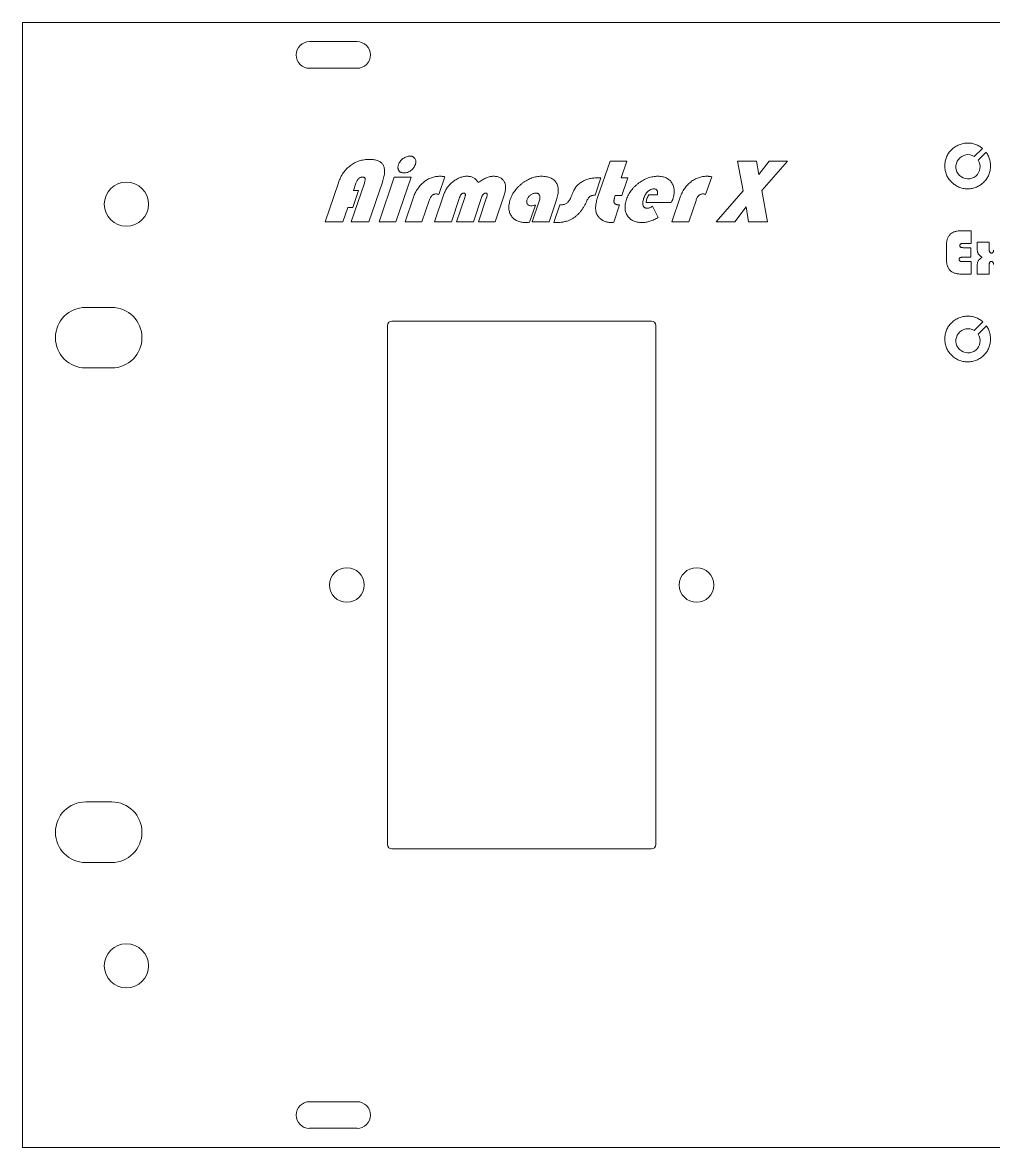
# Model space of a CAD drawing. Header units: millimetres. Extents: x 105 to 587, y 116 to 246.
# Drawn here: x 104.6 to 216.7, y 116.4 to 246.4 of the extents above; entities that cross this region are included whole.
import ezdxf

# ---------------------------------------------------------------- set-up
doc = ezdxf.new("R2010")
doc.units = ezdxf.units.MM

msp = doc.modelspace()

# ---------------------------------------------------------------- linework, layer by layer
at = {"color": 7, "linetype": 'Continuous', "lineweight": 15}
for p, q in [((587.18, 246.43), (104.58, 246.43)), ((104.58, 246.43), (104.58, 116.43)), ((143.23, 244.22), (137.73, 244.22)), ((137.73, 241.15), (143.23, 241.15)), ((215.46, 231.88), (214.53, 230.95)), ((214.97, 230.53), (215.88, 231.43)), ((171.02, 226.21), (172.45, 230.41)), ((172.45, 230.41), (174.4, 230.41)), ((174.4, 230.41), (173.73, 228.47)), ((187.18, 230.41), (189.35, 230.41)), ((187.83, 226.98), (187.18, 230.41)), ((189.35, 230.41), (189.63, 228.86)), ((189.63, 228.86), (190.82, 230.41)), ((192.95, 230.41), (189.98, 227.03)), ((190.82, 230.41), (192.95, 230.41)), ((139.54, 223.41), (141.08, 227.92)), ((142.56, 223.41), (144.07, 227.86)), ((143.1, 227.86), (142.81, 227.01)), ((146.16, 227.99), (144.6, 223.41)), ((145.77, 223.41), (147.52, 228.56)), ((147.52, 228.56), (149.46, 228.56)), ((149.46, 228.56), (147.71, 223.41)), ((153.37, 228.61), (152.67, 226.55)), ((171.4, 228.47), (170.72, 226.47)), ((170.82, 228.47), (171.4, 228.47)), ((173.73, 228.47), (174.51, 228.47)), ((174.51, 228.47), (173.82, 226.43)), ((184.19, 228.61), (183.49, 226.55)), ((143.39, 227.01), (142.73, 225.06)), ((142.81, 227.01), (143.39, 227.01)), ((148.78, 223.41), (149.74, 226.23)), ((152.18, 223.41), (153.26, 226.59)), ((160.19, 226.37), (159.18, 223.41)), ((173.82, 226.43), (173.04, 226.43)), ((176.94, 226.52), (177.92, 226.52)), ((179.6, 223.41), (180.56, 226.23)), ((184.7, 223.41), (187.83, 226.98)), ((189.98, 227.03), (190.63, 223.41)), ((142.15, 225.06), (141.59, 223.41)), ((142.73, 225.06), (142.15, 225.06)), ((151.56, 225.86), (150.72, 223.41)), ((155.07, 226.19), (154.13, 223.41)), ((154.71, 223.41), (155.66, 226.19)), ((157.6, 226.19), (156.66, 223.41)), ((157.24, 223.41), (158.18, 226.19)), ((163.83, 225.34), (163.15, 223.35)), ((163.46, 223.41), (164.27, 225.8)), ((166.26, 225.94), (165.41, 223.41)), ((165.96, 223.31), (166.65, 225.36)), ((166.65, 225.36), (166.74, 225.36)), ((173.55, 225.35), (172.87, 223.34)), ((179.53, 225.65), (176.62, 225.65)), ((177.36, 225.21), (178.01, 223.91)), ((182.38, 225.86), (181.54, 223.41)), ((188.16, 225.12), (186.85, 223.41)), ((188.44, 223.41), (188.16, 225.12)), ((141.59, 223.41), (139.54, 223.41)), ((144.6, 223.41), (142.56, 223.41)), ((147.71, 223.41), (145.77, 223.41)), ((150.72, 223.41), (148.78, 223.41)), ((154.13, 223.41), (152.18, 223.41)), ((156.66, 223.41), (154.71, 223.41)), ((159.18, 223.41), (157.24, 223.41)), ((165.41, 223.41), (163.46, 223.41)), ((166.22, 223.31), (165.96, 223.31)), ((181.54, 223.41), (179.6, 223.41)), ((186.85, 223.41), (184.7, 223.41)), ((190.63, 223.41), (188.44, 223.41)), ((212.92, 222.36), (214.18, 222.36)), ((214.18, 222.36), (214.18, 220.9)), ((214.87, 221.04), (216.26, 221.04)), ((214.87, 220.28), (214.87, 221.04)), ((216.26, 221.04), (216.26, 220.11)), ((211.33, 218.91), (211.33, 220.83)), ((214.18, 220.9), (213.26, 220.9)), ((213.29, 220.41), (214.11, 220.41)), ((214.11, 220.41), (214.11, 219.3)), ((214.11, 219.3), (213.15, 219.3)), ((213.21, 218.82), (214.18, 218.82)), ((214.18, 218.82), (214.18, 217.36)), ((216.26, 218.52), (216.26, 217.36)), ((214.18, 217.36), (213.04, 217.36)), ((214.87, 217.36), (214.87, 218.34)), ((216.26, 217.36), (214.87, 217.36)), ((114.88, 213.51), (111.88, 213.51)), ((177.25, 211.93), (147.25, 211.93)), ((146.75, 211.43), (146.75, 151.43)), ((177.75, 151.43), (177.75, 211.43)), ((215.51, 211.84), (214.53, 210.85)), ((214.97, 210.42), (215.92, 211.38)), ((111.88, 206.51), (114.88, 206.51)), ((114.88, 156.36), (111.88, 156.36)), ((147.25, 150.93), (177.25, 150.93)), ((111.88, 149.36), (114.88, 149.36)), ((143.23, 121.72), (137.73, 121.72)), ((137.73, 118.65), (143.23, 118.65)), ((104.58, 116.43), (587.18, 116.43))]:
    msp.add_line(p, q, dxfattribs=at)
for centre, radius in [((116.58, 225.43), 2.55), ((142.05, 181.43), 2), ((182.45, 181.43), 2), ((116.58, 137.43), 2.55)]:
    msp.add_circle(centre, radius, dxfattribs=at)
for centre, radius, start, end in [((137.73, 242.68), 1.54, 90, 270), ((143.23, 242.68), 1.54, 270, 90), ((213.8, 229.76), 1.4, 58.7026, 33.361), ((111.88, 210.01), 3.5, 90, 270), ((114.88, 210.01), 3.5, 270, 90), ((147.25, 211.43), 0.5, 90, 180), ((177.25, 211.43), 0.5, 0, 90), ((213.8, 209.65), 1.4, 58.7026, 33.361), ((111.88, 152.86), 3.5, 90, 270), ((114.88, 152.86), 3.5, 270, 90), ((147.25, 151.43), 0.5, 180, 270), ((177.25, 151.43), 0.5, 270, 0), ((137.73, 120.18), 1.54, 90, 270), ((143.23, 120.18), 1.54, 270, 90)]:
    msp.add_arc(centre, radius, start, end, dxfattribs=at)
for points, knots in [([(211.12, 229.86), (211.12, 229.95), (211.13, 230.13), (211.16, 230.39), (211.22, 230.64), (211.31, 230.88), (211.42, 231.11), (211.55, 231.33), (211.71, 231.54), (211.9, 231.73), (212.09, 231.91), (212.31, 232.07), (212.53, 232.2), (212.76, 232.31), (213.01, 232.39), (213.26, 232.45), (213.53, 232.49), (213.71, 232.49), (213.8, 232.5)], [0, 0, 0, 0, 0.064777, 0.127524, 0.188801, 0.249223, 0.309778, 0.370777, 0.43301, 0.496935, 0.561104, 0.623645, 0.685266, 0.746412, 0.807971, 0.870195, 0.934188, 1, 1, 1, 1]), ([(213.8, 232.5), (213.89, 232.49), (214.06, 232.49), (214.32, 232.45), (214.56, 232.39), (214.8, 232.31), (215.02, 232.2), (215.24, 232.06), (215.38, 231.95), (215.45, 231.89), (215.46, 231.88)], [0, 0, 0, 0, 0.063707, 0.1258868, 0.1868589, 0.2472547, 0.3080767, 0.3696298, 0.432535, 0.4392905, 0.4392905, 0.4392905, 0.4392905]), ([(215.88, 231.43), (215.91, 231.39), (215.99, 231.28), (216.1, 231.1), (216.21, 230.87), (216.29, 230.63), (216.35, 230.38), (216.39, 230.12), (216.4, 229.95), (216.4, 229.86)], [0.5890067, 0.5890067, 0.5890067, 0.5890067, 0.6260519, 0.6880053, 0.7490745, 0.8103762, 0.8723111, 0.9352378, 1, 1, 1, 1]), ([(141.08, 227.92), (141.11, 228.03), (141.19, 228.23), (141.32, 228.52), (141.47, 228.8), (141.63, 229.05), (141.81, 229.29), (142.01, 229.52), (142.22, 229.72), (142.45, 229.9), (142.69, 230.07), (142.94, 230.21), (143.2, 230.34), (143.47, 230.43), (143.75, 230.51), (144.04, 230.57), (144.35, 230.6), (144.55, 230.6), (144.65, 230.61)], [0, 0, 0, 0, 0.068862, 0.135539, 0.200646, 0.26365, 0.325775, 0.387402, 0.448256, 0.509171, 0.569888, 0.629956, 0.689673, 0.749912, 0.810309, 0.8721, 0.935117, 1, 1, 1, 1]), ([(144.65, 230.61), (144.75, 230.6), (144.94, 230.6), (145.2, 230.57), (145.44, 230.52), (145.66, 230.45), (145.85, 230.36), (146.01, 230.25), (146.14, 230.12), (146.25, 229.97), (146.33, 229.79), (146.38, 229.6), (146.41, 229.38), (146.41, 229.15), (146.39, 228.89), (146.33, 228.61), (146.26, 228.31), (146.19, 228.1), (146.16, 227.99)], [0, 0, 0, 0, 0.076334, 0.146271, 0.210012, 0.268183, 0.322025, 0.372508, 0.420833, 0.468777, 0.517838, 0.570177, 0.626704, 0.688288, 0.756093, 0.830364, 0.911404, 1, 1, 1, 1]), ([(148.01, 230.02), (148.04, 230.08), (148.09, 230.21), (148.21, 230.39), (148.35, 230.56), (148.53, 230.71), (148.72, 230.83), (148.92, 230.93), (149.12, 230.98), (149.25, 230.99), (149.32, 231)], [0, 0, 0, 0, 0.1207037, 0.2442891, 0.371522, 0.5070433, 0.6418504, 0.7671213, 0.8850471, 1, 1, 1, 1]), ([(149.32, 231), (149.35, 230.99), (149.41, 230.99), (149.5, 230.98), (149.58, 230.96), (149.66, 230.92), (149.73, 230.88), (149.8, 230.83), (149.85, 230.77), (149.92, 230.68), (149.98, 230.55), (150.02, 230.38), (150.01, 230.2), (149.97, 230.08), (149.96, 230.02)], [0, 0, 0, 0, 0.068634, 0.133581, 0.194568, 0.253582, 0.311625, 0.36975, 0.42825, 0.488975, 0.610156, 0.730317, 0.858798, 1, 1, 1, 1]), ([(148.66, 229.05), (148.62, 229.05), (148.56, 229.05), (148.46, 229.07), (148.37, 229.09), (148.29, 229.12), (148.22, 229.15), (148.15, 229.2), (148.09, 229.26), (148.05, 229.32), (148.01, 229.39), (147.98, 229.47), (147.96, 229.55), (147.95, 229.63), (147.95, 229.72), (147.96, 229.82), (147.98, 229.92), (148, 229.98), (148.01, 230.02)], [0, 0, 0, 0, 0.0730477, 0.1401369, 0.2041693, 0.2639604, 0.3220415, 0.3780635, 0.4342395, 0.4909053, 0.5476119, 0.6054047, 0.6629279, 0.7233704, 0.7856152, 0.8525755, 0.9239323, 1, 1, 1, 1]), ([(149.96, 230.02), (149.93, 229.95), (149.88, 229.81), (149.76, 229.63), (149.62, 229.46), (149.45, 229.32), (149.27, 229.2), (149.07, 229.11), (148.87, 229.06), (148.73, 229.05), (148.66, 229.05)], [0, 0, 0, 0, 0.127475, 0.251675, 0.377234, 0.506519, 0.634829, 0.757105, 0.878041, 1, 1, 1, 1]), ([(213.76, 227.22), (213.67, 227.22), (213.49, 227.22), (213.23, 227.26), (212.98, 227.32), (212.74, 227.41), (212.52, 227.52), (212.3, 227.65), (212.09, 227.81), (211.89, 227.99), (211.71, 228.19), (211.55, 228.39), (211.42, 228.61), (211.31, 228.84), (211.22, 229.08), (211.16, 229.33), (211.13, 229.59), (211.12, 229.77), (211.12, 229.86)], [0, 0, 0, 0, 0.064612, 0.12744, 0.188987, 0.24974, 0.310872, 0.372318, 0.435194, 0.499937, 0.564681, 0.6274, 0.688982, 0.750002, 0.810755, 0.872301, 0.935388, 1, 1, 1, 1]), ([(216.4, 229.86), (216.4, 229.77), (216.39, 229.59), (216.35, 229.33), (216.29, 229.08), (216.21, 228.84), (216.1, 228.61), (215.97, 228.39), (215.81, 228.18), (215.63, 227.98), (215.44, 227.81), (215.23, 227.65), (215.01, 227.52), (214.78, 227.41), (214.54, 227.32), (214.29, 227.26), (214.03, 227.22), (213.85, 227.22), (213.76, 227.22)], [0, 0, 0, 0, 0.065066, 0.128051, 0.189848, 0.250943, 0.311899, 0.373281, 0.435934, 0.500241, 0.564548, 0.627202, 0.688583, 0.749303, 0.810152, 0.871949, 0.934934, 1, 1, 1, 1]), ([(143.84, 228.56), (143.8, 228.56), (143.72, 228.56), (143.61, 228.52), (143.5, 228.47), (143.4, 228.39), (143.31, 228.29), (143.23, 228.16), (143.15, 228.02), (143.12, 227.91), (143.1, 227.86)], [0, 0, 0, 0, 0.111655, 0.218996, 0.327733, 0.43927, 0.560848, 0.693402, 0.839577, 1, 1, 1, 1]), ([(144.07, 227.86), (144.09, 227.92), (144.12, 228.03), (144.16, 228.18), (144.17, 228.31), (144.16, 228.41), (144.12, 228.48), (144.05, 228.53), (143.96, 228.56), (143.88, 228.56), (143.84, 228.56)], [0, 0, 0, 0, 0.204977, 0.374015, 0.504108, 0.603997, 0.68739, 0.772928, 0.874883, 1, 1, 1, 1]), ([(149.74, 226.23), (149.77, 226.32), (149.83, 226.5), (149.95, 226.76), (150.08, 227), (150.23, 227.23), (150.38, 227.44), (150.56, 227.64), (150.75, 227.83), (150.95, 228), (151.16, 228.16), (151.37, 228.29), (151.6, 228.41), (151.83, 228.5), (152.06, 228.57), (152.3, 228.62), (152.55, 228.66), (152.71, 228.66), (152.8, 228.66)], [0, 0, 0, 0, 0.069148, 0.136518, 0.20256, 0.26742, 0.33112, 0.394531, 0.457774, 0.520948, 0.583631, 0.644677, 0.704352, 0.763562, 0.822208, 0.880612, 0.939957, 1, 1, 1, 1]), ([(152.8, 228.66), (152.84, 228.66), (152.92, 228.66), (153.06, 228.65), (153.21, 228.64), (153.31, 228.62), (153.37, 228.61)], [0, 0, 0, 0, 0.20932, 0.448239, 0.708912, 1, 1, 1, 1]), ([(153.26, 226.59), (153.29, 226.66), (153.34, 226.8), (153.44, 227), (153.55, 227.2), (153.68, 227.39), (153.82, 227.57), (153.98, 227.74), (154.15, 227.9), (154.34, 228.06), (154.53, 228.2), (154.73, 228.32), (154.93, 228.43), (155.13, 228.51), (155.33, 228.58), (155.54, 228.63), (155.74, 228.66), (155.88, 228.66), (155.95, 228.66)], [0, 0, 0, 0, 0.063319, 0.125801, 0.188557, 0.251757, 0.315157, 0.379961, 0.446226, 0.513979, 0.581333, 0.646326, 0.708608, 0.769114, 0.827828, 0.885867, 0.942977, 1, 1, 1, 1]), ([(155.95, 228.66), (156.02, 228.66), (156.15, 228.66), (156.34, 228.62), (156.53, 228.57), (156.69, 228.49), (156.85, 228.39), (156.99, 228.26), (157.12, 228.11), (157.19, 228), (157.23, 227.94)], [0, 0, 0, 0, 0.133188, 0.260179, 0.382961, 0.501948, 0.620822, 0.742332, 0.868013, 1, 1, 1, 1]), ([(157.23, 227.94), (157.31, 228), (157.47, 228.11), (157.7, 228.26), (157.93, 228.38), (158.16, 228.48), (158.37, 228.56), (158.58, 228.62), (158.78, 228.66), (158.91, 228.66), (158.98, 228.66)], [0, 0, 0, 0, 0.154796, 0.300464, 0.436103, 0.563654, 0.682613, 0.79418, 0.900108, 1, 1, 1, 1]), ([(158.98, 228.66), (159.05, 228.66), (159.2, 228.66), (159.41, 228.62), (159.61, 228.57), (159.78, 228.49), (159.93, 228.39), (160.07, 228.27), (160.19, 228.13), (160.24, 228.02), (160.27, 227.96)], [0, 0, 0, 0, 0.146935, 0.28373, 0.410173, 0.531175, 0.647109, 0.76206, 0.878951, 1, 1, 1, 1]), ([(160.27, 227.96), (160.29, 227.91), (160.34, 227.82), (160.37, 227.65), (160.39, 227.48), (160.39, 227.28), (160.37, 227.08), (160.33, 226.85), (160.27, 226.61), (160.21, 226.45), (160.19, 226.37)], [0, 0, 0, 0, 0.095124, 0.196375, 0.30387, 0.421015, 0.548955, 0.686991, 0.837389, 1, 1, 1, 1]), ([(160.93, 225.99), (160.97, 226.08), (161.03, 226.26), (161.16, 226.53), (161.31, 226.78), (161.48, 227.02), (161.67, 227.26), (161.88, 227.48), (162.11, 227.69), (162.35, 227.89), (162.61, 228.07), (162.88, 228.23), (163.15, 228.36), (163.41, 228.47), (163.69, 228.56), (163.96, 228.62), (164.24, 228.65), (164.42, 228.66), (164.51, 228.66)], [0, 0, 0, 0, 0.062182, 0.123665, 0.185387, 0.24752, 0.310624, 0.374543, 0.440305, 0.507811, 0.575011, 0.639964, 0.703015, 0.764242, 0.824033, 0.882803, 0.941307, 1, 1, 1, 1]), ([(164.51, 228.66), (164.61, 228.66), (164.81, 228.65), (165.08, 228.62), (165.33, 228.56), (165.56, 228.49), (165.77, 228.38), (165.94, 228.26), (166.1, 228.11), (166.23, 227.93), (166.34, 227.74), (166.41, 227.53), (166.46, 227.31), (166.47, 227.06), (166.46, 226.8), (166.43, 226.53), (166.36, 226.24), (166.3, 226.04), (166.26, 225.94)], [0, 0, 0, 0, 0.074764, 0.143905, 0.207741, 0.267584, 0.324227, 0.378624, 0.431725, 0.485344, 0.539304, 0.594478, 0.651446, 0.711911, 0.776036, 0.845272, 0.919512, 1, 1, 1, 1]), ([(167.92, 226.21), (167.94, 226.28), (167.99, 226.4), (168.06, 226.57), (168.13, 226.73), (168.2, 226.87), (168.26, 227), (168.32, 227.11), (168.37, 227.21), (168.45, 227.33), (168.55, 227.47), (168.7, 227.62), (168.88, 227.78), (169, 227.87), (169.07, 227.93)], [0, 0, 0, 0, 0.095564, 0.183899, 0.26569, 0.340602, 0.408717, 0.470707, 0.525319, 0.57337, 0.667063, 0.769184, 0.879595, 1, 1, 1, 1]), ([(169.07, 227.93), (169.14, 227.97), (169.26, 228.06), (169.46, 228.16), (169.67, 228.26), (169.88, 228.33), (170.11, 228.39), (170.34, 228.44), (170.58, 228.46), (170.74, 228.47), (170.82, 228.47)], [0, 0, 0, 0, 0.123553, 0.2448, 0.366748, 0.489577, 0.612874, 0.738976, 0.867735, 1, 1, 1, 1]), ([(174.35, 225.98), (174.38, 226.07), (174.45, 226.26), (174.58, 226.53), (174.73, 226.78), (174.9, 227.02), (175.08, 227.26), (175.3, 227.48), (175.53, 227.69), (175.78, 227.89), (176.04, 228.07), (176.31, 228.23), (176.58, 228.36), (176.85, 228.47), (177.13, 228.56), (177.41, 228.62), (177.69, 228.65), (177.88, 228.66), (177.97, 228.66)], [0, 0, 0, 0, 0.0619, 0.123383, 0.184848, 0.246664, 0.30918, 0.372953, 0.438336, 0.505463, 0.572559, 0.63718, 0.700212, 0.761457, 0.821904, 0.881367, 0.940585, 1, 1, 1, 1]), ([(177.97, 228.66), (178.06, 228.66), (178.24, 228.65), (178.49, 228.62), (178.72, 228.56), (178.93, 228.48), (179.13, 228.37), (179.3, 228.24), (179.46, 228.08), (179.59, 227.9), (179.7, 227.7), (179.79, 227.49), (179.84, 227.27), (179.87, 227.04), (179.87, 226.8), (179.84, 226.54), (179.79, 226.28), (179.73, 226.1), (179.7, 226.01)], [0, 0, 0, 0, 0.0707021, 0.1368075, 0.1991748, 0.2584911, 0.3162255, 0.3728891, 0.4301304, 0.4885399, 0.547355, 0.6059341, 0.6649297, 0.725665, 0.7887578, 0.8550131, 0.9250506, 1, 1, 1, 1]), ([(180.56, 226.23), (180.59, 226.32), (180.65, 226.5), (180.77, 226.76), (180.9, 227), (181.05, 227.23), (181.2, 227.44), (181.38, 227.64), (181.56, 227.83), (181.77, 228), (181.97, 228.16), (182.19, 228.29), (182.42, 228.41), (182.65, 228.5), (182.88, 228.57), (183.12, 228.62), (183.37, 228.66), (183.53, 228.66), (183.62, 228.66)], [0, 0, 0, 0, 0.069148, 0.136518, 0.20256, 0.26742, 0.33112, 0.394531, 0.457774, 0.520948, 0.583631, 0.644677, 0.704352, 0.763562, 0.822208, 0.880612, 0.939957, 1, 1, 1, 1]), ([(183.62, 228.66), (183.66, 228.66), (183.74, 228.66), (183.88, 228.65), (184.03, 228.64), (184.13, 228.62), (184.19, 228.61)], [0, 0, 0, 0, 0.20932, 0.448239, 0.708912, 1, 1, 1, 1]), ([(152.33, 226.62), (152.29, 226.62), (152.21, 226.61), (152.09, 226.58), (151.98, 226.51), (151.87, 226.43), (151.78, 226.32), (151.7, 226.19), (151.62, 226.03), (151.58, 225.92), (151.56, 225.86)], [0, 0, 0, 0, 0.107216, 0.211793, 0.318978, 0.431782, 0.55261, 0.687252, 0.835655, 1, 1, 1, 1]), ([(152.67, 226.55), (152.61, 226.57), (152.5, 226.61), (152.39, 226.62), (152.33, 226.62)], [0, 0, 0, 0, 0.5191959, 1, 1, 1, 1]), ([(155.55, 226.72), (155.52, 226.72), (155.47, 226.71), (155.4, 226.69), (155.34, 226.64), (155.28, 226.58), (155.22, 226.51), (155.16, 226.42), (155.11, 226.31), (155.09, 226.23), (155.07, 226.19)], [0, 0, 0, 0, 0.094672, 0.191024, 0.292723, 0.403233, 0.527435, 0.667587, 0.82441, 1, 1, 1, 1]), ([(155.66, 226.19), (155.67, 226.24), (155.7, 226.32), (155.73, 226.43), (155.74, 226.53), (155.74, 226.6), (155.71, 226.65), (155.67, 226.69), (155.61, 226.71), (155.57, 226.72), (155.55, 226.72)], [0, 0, 0, 0, 0.217914, 0.393988, 0.533647, 0.637916, 0.720793, 0.799263, 0.890725, 1, 1, 1, 1]), ([(158.08, 226.72), (158.05, 226.72), (158, 226.71), (157.93, 226.69), (157.87, 226.64), (157.81, 226.58), (157.75, 226.51), (157.69, 226.42), (157.64, 226.31), (157.61, 226.23), (157.6, 226.19)], [0, 0, 0, 0, 0.096173, 0.193902, 0.295085, 0.405034, 0.529835, 0.669276, 0.825302, 1, 1, 1, 1]), ([(158.18, 226.19), (158.2, 226.24), (158.22, 226.32), (158.25, 226.43), (158.27, 226.53), (158.27, 226.6), (158.24, 226.65), (158.2, 226.69), (158.15, 226.71), (158.1, 226.72), (158.08, 226.72)], [0, 0, 0, 0, 0.218605, 0.395238, 0.535339, 0.639811, 0.722072, 0.800792, 0.890378, 1, 1, 1, 1]), ([(163.86, 226.72), (163.81, 226.71), (163.71, 226.71), (163.56, 226.67), (163.41, 226.6), (163.27, 226.5), (163.14, 226.39), (163.02, 226.26), (162.93, 226.13), (162.9, 226.03), (162.88, 225.98)], [0, 0, 0, 0, 0.1147173, 0.2332102, 0.3578562, 0.4926826, 0.6283528, 0.7555562, 0.8793874, 1, 1, 1, 1]), ([(164.27, 225.8), (164.29, 225.87), (164.33, 225.99), (164.36, 226.17), (164.35, 226.33), (164.31, 226.47), (164.24, 226.58), (164.14, 226.66), (164.01, 226.71), (163.91, 226.72), (163.86, 226.72)], [0, 0, 0, 0, 0.169332, 0.316065, 0.444342, 0.559681, 0.6653, 0.767098, 0.874985, 1, 1, 1, 1]), ([(166.74, 225.36), (166.81, 225.36), (166.95, 225.36), (167.14, 225.4), (167.31, 225.46), (167.46, 225.54), (167.6, 225.66), (167.71, 225.81), (167.82, 226), (167.88, 226.14), (167.92, 226.21)], [0, 0, 0, 0, 0.138884, 0.263172, 0.376469, 0.481346, 0.589148, 0.709764, 0.846182, 1, 1, 1, 1]), ([(170.72, 226.47), (170.66, 226.47), (170.54, 226.47), (170.37, 226.44), (170.23, 226.39), (170.11, 226.32), (170.01, 226.22), (169.91, 226.09), (169.81, 225.92), (169.75, 225.79), (169.72, 225.72)], [0, 0, 0, 0, 0.139925, 0.262535, 0.371084, 0.468309, 0.569558, 0.690091, 0.832952, 1, 1, 1, 1]), ([(170.86, 224.44), (170.85, 224.5), (170.82, 224.62), (170.79, 224.81), (170.78, 225.01), (170.79, 225.22), (170.82, 225.45), (170.87, 225.69), (170.94, 225.95), (170.99, 226.12), (171.02, 226.21)], [0, 0, 0, 0, 0.0992282, 0.2040908, 0.3155201, 0.4346081, 0.5613158, 0.6979667, 0.8436482, 1, 1, 1, 1]), ([(173.04, 226.43), (173.02, 226.38), (172.99, 226.28), (172.96, 226.15), (172.93, 226.03), (172.91, 225.91), (172.9, 225.82), (172.9, 225.73), (172.92, 225.65), (172.94, 225.58), (172.97, 225.53), (173.02, 225.48), (173.08, 225.44), (173.15, 225.41), (173.23, 225.38), (173.33, 225.37), (173.44, 225.35), (173.51, 225.35), (173.55, 225.35)], [0, 0, 0, 0, 0.0999222, 0.1894245, 0.2708432, 0.3432819, 0.4082289, 0.4641679, 0.5138536, 0.5576149, 0.5990132, 0.6406434, 0.686384, 0.7360019, 0.7915522, 0.8543051, 0.9234386, 1, 1, 1, 1]), ([(177.51, 227.2), (177.45, 227.2), (177.33, 227.19), (177.16, 227.13), (176.98, 227.03), (176.82, 226.9), (176.67, 226.73), (176.53, 226.54), (176.42, 226.33), (176.36, 226.18), (176.33, 226.1)], [0, 0, 0, 0, 0.103479, 0.210008, 0.323596, 0.449033, 0.580769, 0.715565, 0.854804, 1, 1, 1, 1]), ([(176.7, 226.04), (176.73, 226.12), (176.8, 226.29), (176.89, 226.44), (176.94, 226.52)], [0, 0, 0, 0, 0.488174, 1, 1, 1, 1]), ([(177.92, 226.52), (177.92, 226.58), (177.94, 226.67), (177.94, 226.81), (177.92, 226.93), (177.89, 227.03), (177.82, 227.11), (177.74, 227.17), (177.63, 227.2), (177.55, 227.2), (177.51, 227.2)], [0, 0, 0, 0, 0.1699617, 0.3159786, 0.4412722, 0.5506246, 0.6521137, 0.7553632, 0.8695524, 1, 1, 1, 1]), ([(183.15, 226.62), (183.11, 226.62), (183.03, 226.61), (182.91, 226.58), (182.8, 226.51), (182.69, 226.43), (182.6, 226.32), (182.52, 226.19), (182.44, 226.03), (182.4, 225.92), (182.38, 225.86)], [0, 0, 0, 0, 0.107216, 0.211793, 0.318978, 0.431782, 0.55261, 0.687252, 0.835655, 1, 1, 1, 1]), ([(183.49, 226.55), (183.43, 226.57), (183.32, 226.61), (183.21, 226.62), (183.15, 226.62)], [0, 0, 0, 0, 0.5191959, 1, 1, 1, 1]), ([(162.71, 223.31), (162.61, 223.32), (162.44, 223.32), (162.18, 223.36), (161.94, 223.42), (161.72, 223.5), (161.52, 223.61), (161.34, 223.74), (161.18, 223.9), (161.05, 224.07), (160.93, 224.27), (160.85, 224.48), (160.79, 224.71), (160.76, 224.94), (160.76, 225.19), (160.79, 225.44), (160.85, 225.71), (160.9, 225.9), (160.93, 225.99)], [0, 0, 0, 0, 0.0715119, 0.1380981, 0.2009711, 0.2607856, 0.3184278, 0.3751169, 0.4317091, 0.4896468, 0.5477066, 0.6058491, 0.6642713, 0.7248492, 0.7877052, 0.8540564, 0.9246513, 1, 1, 1, 1]), ([(162.88, 225.98), (162.86, 225.93), (162.83, 225.84), (162.82, 225.7), (162.84, 225.57), (162.89, 225.46), (162.97, 225.37), (163.07, 225.31), (163.2, 225.26), (163.29, 225.26), (163.33, 225.26)], [0, 0, 0, 0, 0.149753, 0.281719, 0.400297, 0.516173, 0.62932, 0.741756, 0.863435, 1, 1, 1, 1]), ([(163.33, 225.26), (163.42, 225.26), (163.58, 225.27), (163.74, 225.32), (163.83, 225.34)], [0, 0, 0, 0, 0.495776, 1, 1, 1, 1]), ([(169.72, 225.72), (169.67, 225.6), (169.56, 225.37), (169.37, 225.04), (169.17, 224.73), (168.94, 224.46), (168.7, 224.21), (168.44, 223.99), (168.16, 223.79), (167.96, 223.69), (167.86, 223.63)], [0, 0, 0, 0, 0.138129, 0.270235, 0.39804, 0.521966, 0.642986, 0.762144, 0.88127, 1, 1, 1, 1]), ([(176.12, 223.31), (176.03, 223.32), (175.85, 223.32), (175.6, 223.36), (175.36, 223.42), (175.14, 223.5), (174.94, 223.61), (174.76, 223.74), (174.61, 223.9), (174.47, 224.08), (174.35, 224.28), (174.27, 224.49), (174.21, 224.71), (174.18, 224.94), (174.18, 225.19), (174.21, 225.44), (174.26, 225.71), (174.32, 225.89), (174.35, 225.98)], [0, 0, 0, 0, 0.070701, 0.137293, 0.200011, 0.259399, 0.317523, 0.37442, 0.431579, 0.490051, 0.548943, 0.607383, 0.666202, 0.72631, 0.789099, 0.855399, 0.925506, 1, 1, 1, 1]), ([(176.33, 226.1), (176.31, 226.02), (176.26, 225.87), (176.22, 225.65), (176.23, 225.46), (176.26, 225.31), (176.3, 225.21), (176.34, 225.14), (176.38, 225.09), (176.44, 225.04), (176.5, 225.01), (176.57, 224.99), (176.65, 224.97), (176.7, 224.97), (176.73, 224.97)], [0, 0, 0, 0, 0.1750549, 0.3272793, 0.4618353, 0.5821419, 0.6376449, 0.6894239, 0.7397521, 0.7872347, 0.8370361, 0.8876312, 0.9416484, 1, 1, 1, 1]), ([(176.62, 225.65), (176.63, 225.72), (176.65, 225.85), (176.68, 225.98), (176.7, 226.04)], [0, 0, 0, 0, 0.515753, 1, 1, 1, 1]), ([(176.73, 224.97), (176.78, 224.97), (176.88, 224.98), (177.04, 225.03), (177.2, 225.1), (177.31, 225.18), (177.36, 225.21)], [0, 0, 0, 0, 0.2148461, 0.4476183, 0.7078329, 1, 1, 1, 1]), ([(179.7, 226.01), (179.7, 225.99), (179.68, 225.94), (179.64, 225.86), (179.59, 225.76), (179.55, 225.69), (179.53, 225.65)], [0, 0, 0, 0, 0.173294, 0.396314, 0.674564, 1, 1, 1, 1]), ([(167.86, 223.63), (167.8, 223.61), (167.69, 223.55), (167.51, 223.49), (167.32, 223.44), (167.12, 223.39), (166.91, 223.36), (166.69, 223.33), (166.46, 223.32), (166.3, 223.32), (166.22, 223.31)], [0, 0, 0, 0, 0.108842, 0.221199, 0.337904, 0.459373, 0.585825, 0.717679, 0.856262, 1, 1, 1, 1]), ([(172.64, 223.31), (172.58, 223.32), (172.48, 223.32), (172.32, 223.33), (172.17, 223.35), (172.03, 223.39), (171.89, 223.43), (171.76, 223.48), (171.63, 223.55), (171.51, 223.62), (171.4, 223.69), (171.29, 223.78), (171.2, 223.88), (171.11, 223.98), (171.04, 224.08), (170.97, 224.2), (170.91, 224.32), (170.88, 224.4), (170.86, 224.44)], [0, 0, 0, 0, 0.071494, 0.140593, 0.207434, 0.272522, 0.336713, 0.400564, 0.462682, 0.525238, 0.586768, 0.64659, 0.706184, 0.764541, 0.822538, 0.880582, 0.939397, 1, 1, 1, 1]), ([(178.01, 223.91), (177.93, 223.86), (177.78, 223.77), (177.54, 223.65), (177.3, 223.54), (177.06, 223.46), (176.82, 223.4), (176.59, 223.35), (176.35, 223.32), (176.2, 223.32), (176.12, 223.31)], [0, 0, 0, 0, 0.137885, 0.271813, 0.400206, 0.525046, 0.647418, 0.766955, 0.884208, 1, 1, 1, 1]), ([(163.15, 223.35), (163.07, 223.34), (162.92, 223.32), (162.78, 223.32), (162.71, 223.31)], [0, 0, 0, 0, 0.530598, 1, 1, 1, 1]), ([(172.87, 223.34), (172.84, 223.34), (172.8, 223.33), (172.73, 223.32), (172.68, 223.32), (172.65, 223.31), (172.64, 223.31)], [0, 0, 0, 0, 0.3197, 0.59758, 0.822494, 1, 1, 1, 1]), ([(211.33, 220.83), (211.33, 220.89), (211.33, 221), (211.35, 221.17), (211.38, 221.33), (211.43, 221.47), (211.49, 221.61), (211.56, 221.74), (211.65, 221.85), (211.74, 221.96), (211.85, 222.05), (211.98, 222.13), (212.11, 222.2), (212.25, 222.26), (212.4, 222.3), (212.57, 222.33), (212.74, 222.35), (212.86, 222.36), (212.92, 222.36)], [0, 0, 0, 0, 0.070532, 0.137149, 0.200755, 0.261892, 0.320772, 0.378699, 0.435608, 0.492827, 0.550189, 0.608118, 0.667309, 0.727854, 0.791231, 0.857296, 0.926443, 1, 1, 1, 1]), ([(213.26, 220.9), (213.23, 220.9), (213.17, 220.9), (213.09, 220.89), (213.02, 220.87), (212.96, 220.84), (212.91, 220.81), (212.88, 220.77), (212.86, 220.72), (212.86, 220.68), (212.86, 220.66)], [0, 0, 0, 0, 0.180869, 0.338609, 0.474632, 0.592275, 0.697858, 0.795705, 0.894517, 1, 1, 1, 1]), ([(212.86, 220.66), (212.86, 220.64), (212.86, 220.6), (212.88, 220.54), (212.91, 220.5), (212.95, 220.46), (213.01, 220.44), (213.09, 220.42), (213.19, 220.41), (213.26, 220.41), (213.29, 220.41)], [0, 0, 0, 0, 0.113418, 0.210372, 0.302211, 0.393275, 0.501212, 0.637705, 0.802423, 1, 1, 1, 1]), ([(215.43, 219.29), (215.38, 219.33), (215.29, 219.39), (215.17, 219.49), (215.07, 219.6), (214.99, 219.71), (214.93, 219.84), (214.9, 219.97), (214.87, 220.12), (214.87, 220.23), (214.87, 220.28)], [0, 0, 0, 0, 0.146016, 0.279398, 0.399717, 0.51038, 0.619373, 0.735603, 0.862612, 1, 1, 1, 1]), ([(216.26, 220.11), (216.26, 220.08), (216.26, 220.04), (216.28, 219.98), (216.29, 219.92), (216.33, 219.88), (216.36, 219.84), (216.4, 219.81), (216.45, 219.79), (216.48, 219.79), (216.5, 219.79)], [0, 0, 0, 0, 0.150516, 0.286897, 0.418748, 0.545097, 0.665061, 0.776609, 0.885493, 1, 1, 1, 1]), ([(216.5, 219.79), (216.52, 219.79), (216.56, 219.79), (216.61, 219.8), (216.65, 219.83), (216.69, 219.87), (216.71, 219.91), (216.73, 219.97), (216.74, 220.04), (216.74, 220.08), (216.74, 220.11)], [0, 0, 0, 0, 0.1260085, 0.2368796, 0.3440505, 0.4512214, 0.5648871, 0.6921345, 0.8365221, 1, 1, 1, 1]), ([(213.04, 217.36), (212.98, 217.36), (212.85, 217.36), (212.66, 217.38), (212.48, 217.41), (212.31, 217.45), (212.16, 217.51), (212.01, 217.58), (211.88, 217.66), (211.77, 217.75), (211.66, 217.86), (211.57, 217.98), (211.5, 218.11), (211.44, 218.25), (211.39, 218.4), (211.35, 218.56), (211.33, 218.73), (211.33, 218.85), (211.33, 218.91)], [0, 0, 0, 0, 0.076447, 0.148673, 0.217088, 0.282052, 0.343786, 0.40331, 0.461093, 0.517485, 0.573259, 0.629212, 0.685365, 0.742924, 0.80255, 0.864752, 0.930533, 1, 1, 1, 1]), ([(213.15, 219.3), (213.12, 219.3), (213.06, 219.3), (212.98, 219.29), (212.92, 219.27), (212.87, 219.25), (212.83, 219.21), (212.8, 219.17), (212.79, 219.12), (212.79, 219.08), (212.79, 219.06)], [0, 0, 0, 0, 0.182622, 0.336255, 0.466978, 0.57386, 0.670758, 0.769131, 0.875681, 1, 1, 1, 1]), ([(212.79, 219.06), (212.79, 219.04), (212.79, 218.99), (212.8, 218.94), (212.83, 218.89), (212.87, 218.86), (212.93, 218.84), (213, 218.82), (213.1, 218.82), (213.17, 218.82), (213.21, 218.82)], [0, 0, 0, 0, 0.1203, 0.220973, 0.309768, 0.392414, 0.492454, 0.624239, 0.794338, 1, 1, 1, 1]), ([(214.87, 218.34), (214.87, 218.39), (214.87, 218.5), (214.9, 218.64), (214.93, 218.78), (214.99, 218.89), (215.07, 219), (215.17, 219.11), (215.29, 219.2), (215.38, 219.26), (215.43, 219.29)], [0, 0, 0, 0, 0.138355, 0.265223, 0.381165, 0.489872, 0.599748, 0.720491, 0.853623, 1, 1, 1, 1]), ([(216.5, 218.82), (216.48, 218.81), (216.44, 218.81), (216.39, 218.8), (216.35, 218.78), (216.32, 218.74), (216.29, 218.7), (216.27, 218.65), (216.26, 218.59), (216.26, 218.54), (216.26, 218.52)], [0, 0, 0, 0, 0.1301779, 0.2470931, 0.3554629, 0.4631406, 0.5753239, 0.7000763, 0.8400776, 1, 1, 1, 1]), ([(216.74, 218.47), (216.74, 218.49), (216.74, 218.55), (216.73, 218.62), (216.71, 218.68), (216.69, 218.73), (216.65, 218.77), (216.61, 218.8), (216.55, 218.81), (216.52, 218.81), (216.5, 218.82)], [0, 0, 0, 0, 0.168556, 0.316147, 0.446022, 0.56155, 0.66798, 0.771943, 0.880528, 1, 1, 1, 1]), ([(211.12, 209.86), (211.12, 209.95), (211.13, 210.13), (211.16, 210.39), (211.22, 210.64), (211.31, 210.88), (211.42, 211.11), (211.55, 211.33), (211.71, 211.54), (211.9, 211.73), (212.09, 211.91), (212.31, 212.07), (212.53, 212.2), (212.76, 212.31), (213.01, 212.39), (213.26, 212.45), (213.53, 212.49), (213.71, 212.49), (213.8, 212.5)], [0, 0, 0, 0, 0.064777, 0.127524, 0.188801, 0.249223, 0.309778, 0.370777, 0.43301, 0.496935, 0.561104, 0.623645, 0.685266, 0.746412, 0.807971, 0.870195, 0.934188, 1, 1, 1, 1]), ([(213.8, 212.5), (213.89, 212.49), (214.06, 212.49), (214.32, 212.45), (214.56, 212.39), (214.8, 212.31), (215.02, 212.2), (215.24, 212.06), (215.4, 211.94), (215.49, 211.86), (215.51, 211.84)], [0, 0, 0, 0, 0.063707, 0.1258868, 0.1868589, 0.2472547, 0.3080767, 0.3696298, 0.432535, 0.4567152, 0.4567152, 0.4567152, 0.4567152]), ([(215.92, 211.38), (215.94, 211.35), (216, 211.26), (216.1, 211.1), (216.21, 210.87), (216.29, 210.63), (216.35, 210.38), (216.39, 210.12), (216.4, 209.95), (216.4, 209.86)], [0.6066045, 0.6066045, 0.6066045, 0.6066045, 0.6260519, 0.6880053, 0.7490745, 0.8103762, 0.8723111, 0.9352378, 1, 1, 1, 1]), ([(213.76, 207.22), (213.67, 207.22), (213.49, 207.22), (213.23, 207.26), (212.98, 207.32), (212.74, 207.41), (212.52, 207.52), (212.3, 207.65), (212.09, 207.81), (211.89, 207.99), (211.71, 208.19), (211.55, 208.39), (211.42, 208.61), (211.31, 208.84), (211.22, 209.08), (211.16, 209.33), (211.13, 209.59), (211.12, 209.77), (211.12, 209.86)], [0, 0, 0, 0, 0.064612, 0.12744, 0.188987, 0.24974, 0.310872, 0.372318, 0.435194, 0.499937, 0.564681, 0.6274, 0.688982, 0.750002, 0.810755, 0.872301, 0.935388, 1, 1, 1, 1]), ([(216.4, 209.86), (216.4, 209.77), (216.39, 209.59), (216.35, 209.33), (216.29, 209.08), (216.21, 208.84), (216.1, 208.61), (215.97, 208.39), (215.81, 208.18), (215.63, 207.98), (215.44, 207.81), (215.23, 207.65), (215.01, 207.52), (214.78, 207.41), (214.54, 207.32), (214.29, 207.26), (214.03, 207.22), (213.85, 207.22), (213.76, 207.22)], [0, 0, 0, 0, 0.065066, 0.128051, 0.189848, 0.250943, 0.311899, 0.373281, 0.435934, 0.500241, 0.564548, 0.627202, 0.688583, 0.749303, 0.810152, 0.871949, 0.934934, 1, 1, 1, 1])]:
    msp.add_open_spline(points, degree=3, knots=knots, dxfattribs=at)

doc.saveas('drawing.dxf')
